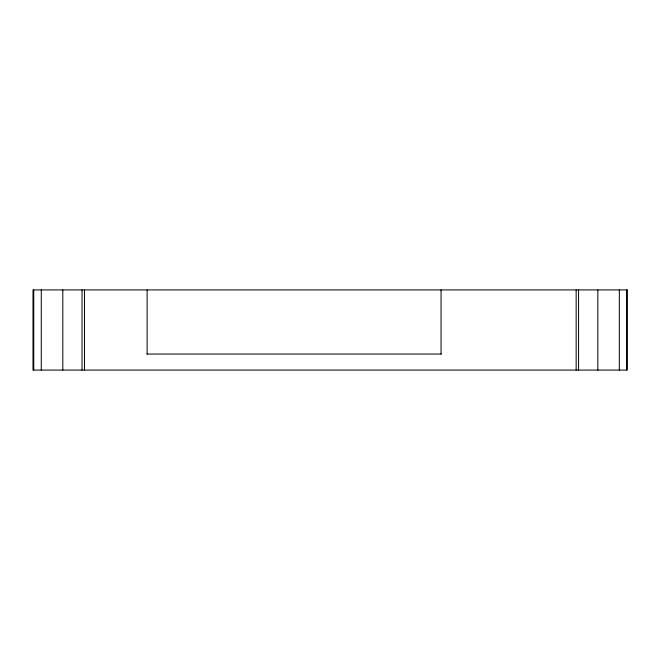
<?xml version="1.0" encoding="UTF-8"?>
<svg xmlns="http://www.w3.org/2000/svg" width="660" height="660" viewBox="0 0 660 660"><rect width="100%" height="100%" fill="white"/><g stroke="black" fill="none" stroke-linecap="round" stroke-linejoin="round"><path stroke-width="0.99" d="M146.908 354.049L441.367 354.049M626.901 289.921L626.901 370.078M619.336 289.921L619.336 370.078M597.828 289.921L597.828 370.078M578.564 289.921L578.564 370.078M576.155 289.921L576.155 370.078M441.053 289.921L441.053 354.049M147.122 289.921L147.122 354.049M84.488 289.921L84.488 370.078M82.038 289.921L82.038 370.078M62.807 289.921L62.807 370.078M41.275 289.921L41.275 370.078M33.751 289.921L33.751 370.078M627 289.921L33 289.921L33 370.078L627 370.078L627 289.921"/></g></svg>
